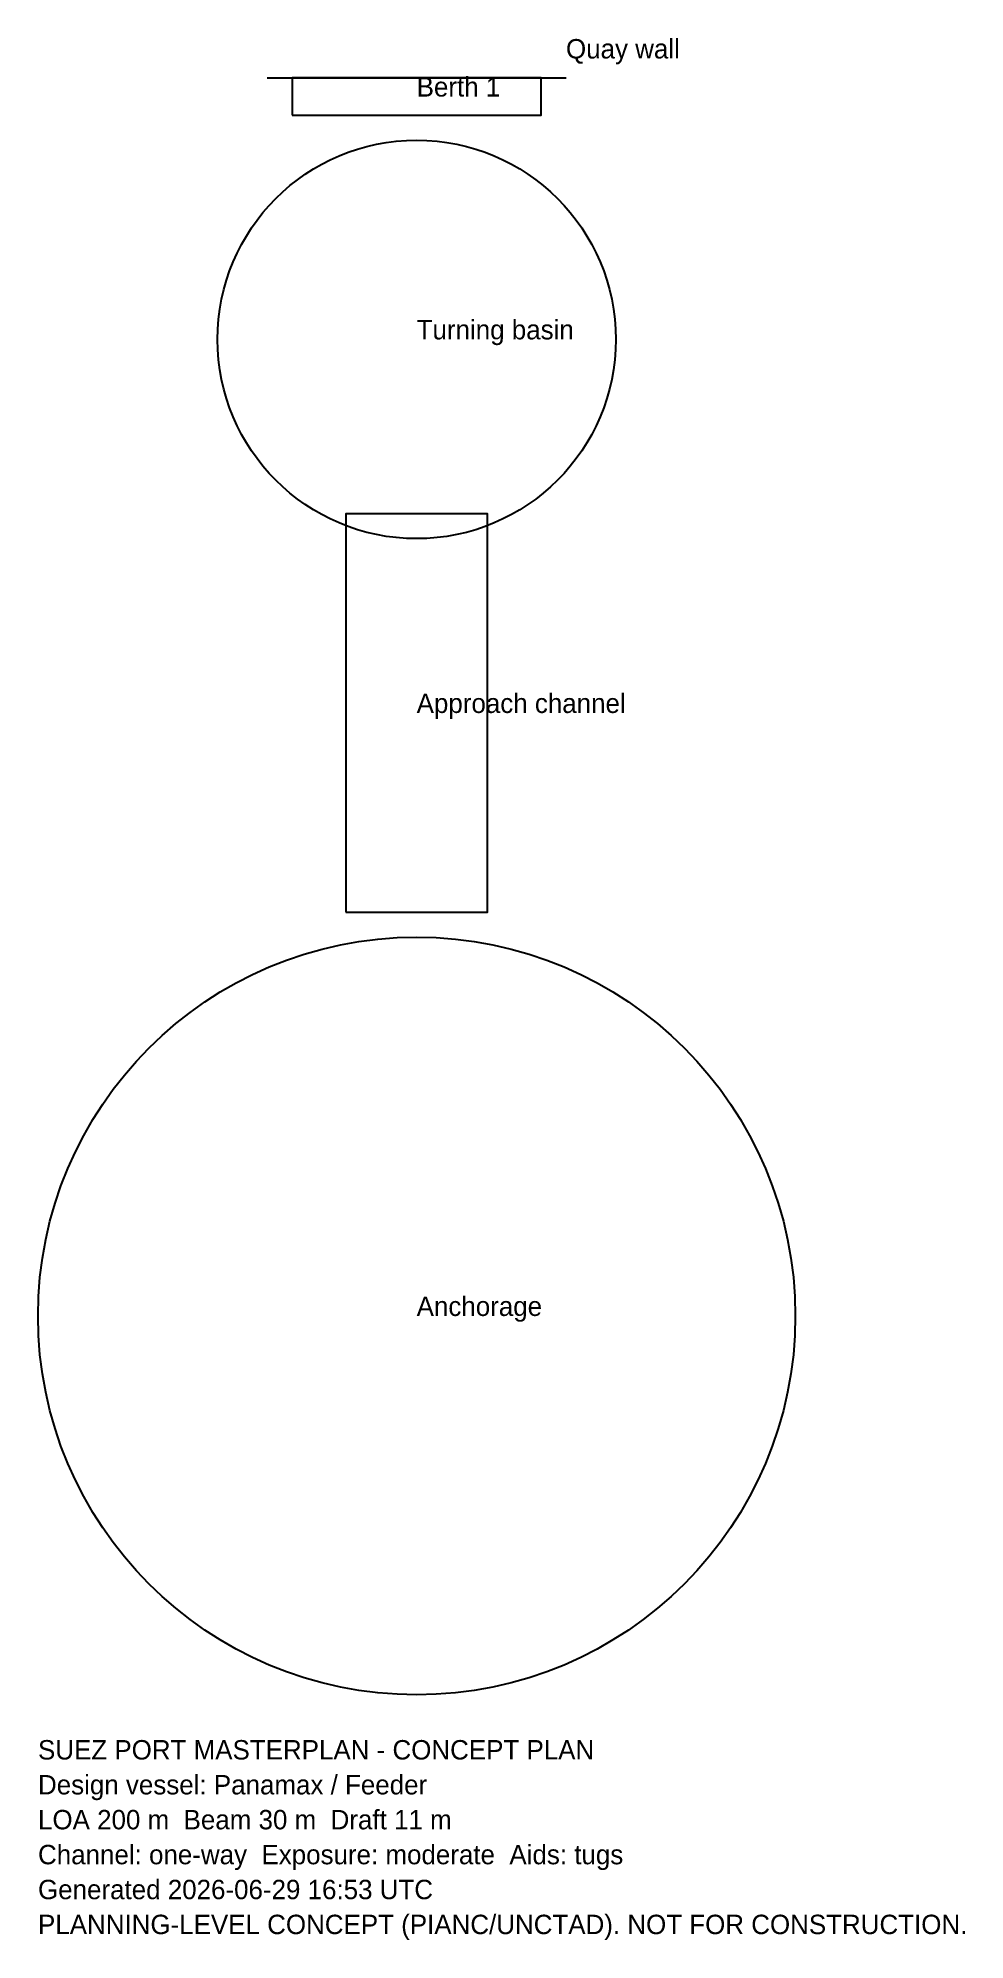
# Model space of a CAD drawing. Header units: metres. Extents: x -184 to 561, y -1495 to 32.
import ezdxf

# ---------------------------------------------------------------- set-up
doc = ezdxf.new("R2010")
doc.units = ezdxf.units.M
for name, color, linetype in [('ANCHORAGE', 6, 'Continuous'), ('BERTH', 5, 'Continuous'), ('CHANNEL', 4, 'Continuous'), ('QUAY', 7, 'Continuous'), ('TURNING', 3, 'Continuous')]:
    doc.layers.add(name, color=color, linetype=linetype)

msp = doc.modelspace()

# ---------------------------------------------------------------- linework, layer by layer
at = {"layer": 'ANCHORAGE'}
msp.add_circle((120, -994.21), 304.21, dxfattribs=at)
at = {"layer": 'BERTH'}
msp.add_lwpolyline([(20, -30), (220, -30), (220, 0), (20, 0)], close=True, dxfattribs=at)
at = {"layer": 'CHANNEL'}
msp.add_lwpolyline([(63, -670), (177, -670), (177, -350), (63, -350)], close=True, dxfattribs=at)
at = {"layer": 'QUAY'}
msp.add_lwpolyline([(0, 0), (240, 0)], dxfattribs=at)
at = {"layer": 'TURNING'}
msp.add_circle((120, -210), 160, dxfattribs=at)

# ---------------------------------------------------------------- texts
at = {"color": 7}
for s, p in [('SUEZ PORT MASTERPLAN - CONCEPT PLAN', (-184.21, -1350.3568)), ('Design vessel: Panamax / Feeder', (-184.21, -1378.402672)), ('LOA 200 m  Beam 30 m  Draft 11 m', (-184.21, -1406.448544)), ('Channel: one-way  Exposure: moderate  Aids: tugs', (-184.21, -1434.494416)), ('Generated 2026-06-29 16:53 UTC', (-184.21, -1462.540288)), ('PLANNING-LEVEL CONCEPT (PIANC/UNCTAD). NOT FOR CONSTRUCTION.', (-184.21, -1490.58616))]:
    msp.add_text(s, height=15.58104, dxfattribs=at).set_placement(p)
at = {"layer": 'ANCHORAGE', "color": 7}
msp.add_text('Anchorage', height=15.58104, dxfattribs=at).set_placement((120, -994.21))
at = {"layer": 'BERTH', "color": 7}
msp.add_text('Berth 1', height=15.58104, dxfattribs=at).set_placement((120, -15))
at = {"layer": 'CHANNEL', "color": 7}
msp.add_text('Approach channel', height=15.58104, dxfattribs=at).set_placement((120, -510))
at = {"layer": 'QUAY', "color": 7}
msp.add_text('Quay wall', height=15.58104, dxfattribs=at).set_placement((240, 15.58104))
at = {"layer": 'TURNING', "color": 7}
msp.add_text('Turning basin', height=15.58104, dxfattribs=at).set_placement((120, -210))

doc.saveas('drawing.dxf')
